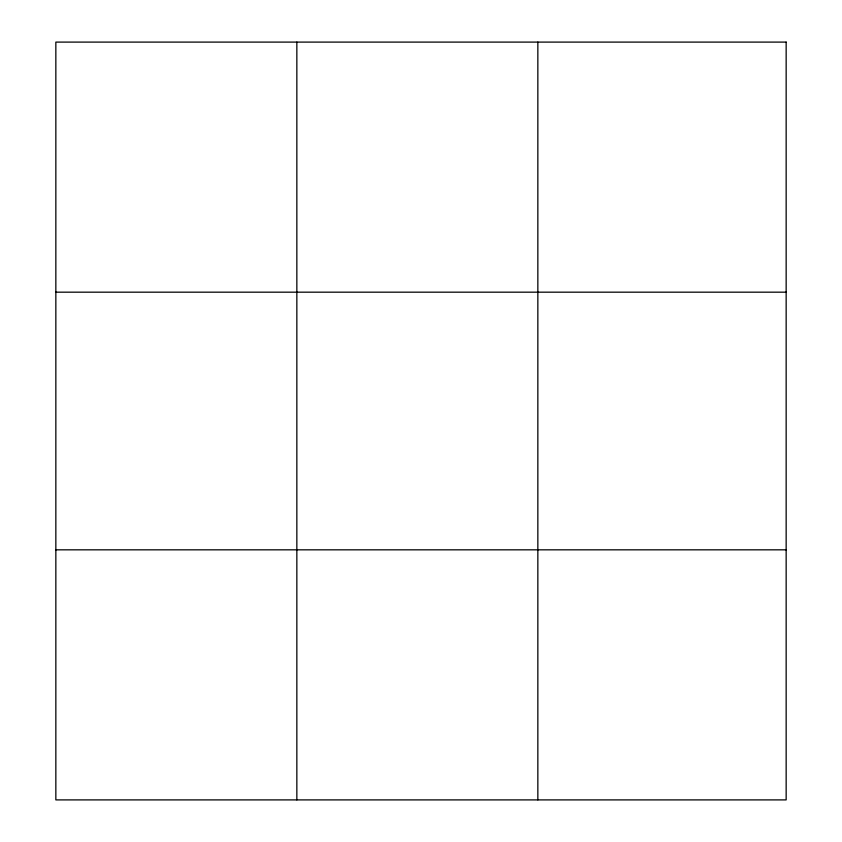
<?xml version="1.0" encoding="UTF-8"?>
<svg xmlns="http://www.w3.org/2000/svg" width="842" height="842" viewBox="0 0 842 842"><rect width="100%" height="100%" fill="white"/><g stroke="black" fill="none" stroke-linecap="round" stroke-linejoin="round"><path stroke-width="1.26" d="M296.847 42.1L296.847 799.9M537.849 42.1L537.849 799.9M55.846 292.174L786.154 292.174M55.846 549.826L786.154 549.826M786.154 42.1L786.154 799.9L55.846 799.9L55.846 42.1L786.154 42.1"/></g></svg>
